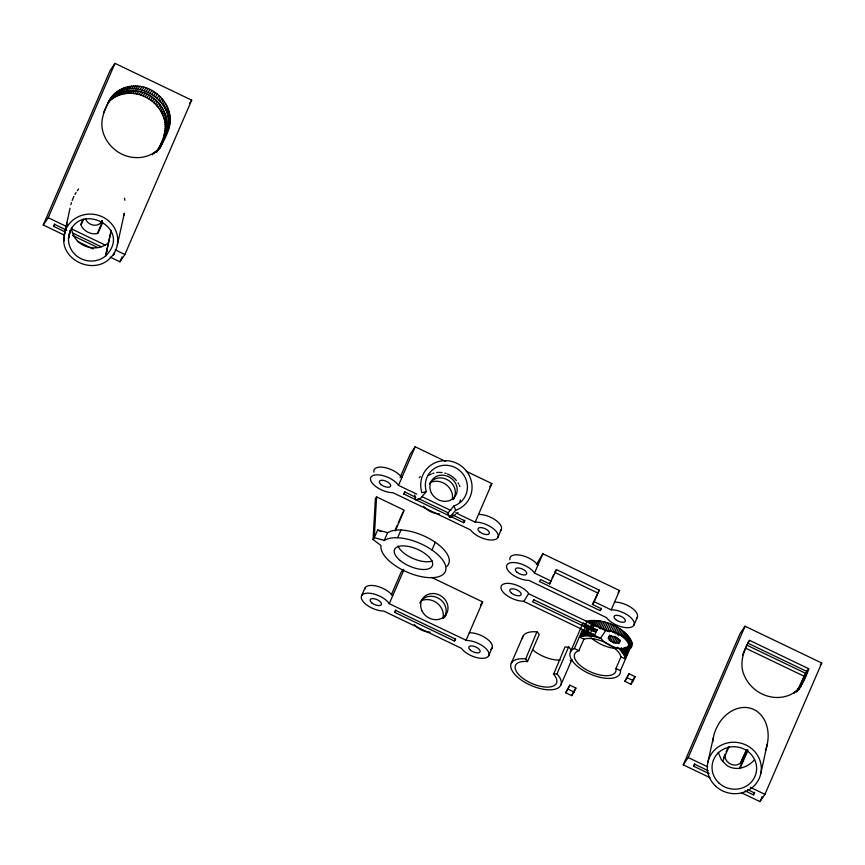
<?xml version="1.0" encoding="UTF-8"?>
<svg xmlns="http://www.w3.org/2000/svg" width="865" height="865" viewBox="0 0 865 865"><rect width="100%" height="100%" fill="white"/><g stroke="black" fill="none" stroke-linecap="round" stroke-linejoin="round"><path stroke-width="1.3" d="M108.385 101.854C118.332 87.971 139.524 87.495 152.456 97.367C159.322 102.275 164.512 109.628 166.372 117.9C169.226 130.074 162.825 142.044 156.641 152.078C162.534 141.611 168.307 128.712 163.377 116.689C160.695 109.336 155.408 103.054 148.823 98.88C136.411 90.63 117.683 91.16 107.725 103.065M168.718 128.939L166.869 131.664C178.806 99.28 127.523 71.622 108.612 101.594C116.678 85.116 139.384 81.613 153.808 91.582C160.977 96.123 166.599 103.184 168.999 111.358C172.946 123.587 166.631 136.075 160.555 146.38C150.607 160.263 129.415 160.739 116.483 150.878C109.628 145.958 104.427 138.605 102.567 130.334C99.713 118.613 105.887 107.119 111.52 97.28M63.978 236.134A27.064 25.658 12.4 0 1 102.481 216.888A27.064 25.658 12.4 0 1 110.05 258.235C93.571 275.384 60.182 260.116 63.978 236.134L70.033 208.26M66.681 226.327L66.875 222.975M68.508 238.318C73.968 198.507 134.843 227.117 105.519 256.062A22.339 21.182 12.4 0 1 81.115 258.743A22.339 21.182 12.4 0 1 68.508 238.318L70.249 230.414L68.508 238.156M373.064 539.522L374.275 537.727L384.493 540.398A34.795 15.743 23.4 0 1 438.252 555.038A34.795 15.743 23.4 0 1 423.363 577.02A34.795 15.743 23.4 0 1 381 545.556L373.064 539.522L375.378 498.694L376.589 496.91L404.247 510.166L395.219 531.045M376.589 496.91L374.275 537.727L377.616 530.018L387.834 532.678A34.795 15.743 23.4 0 1 430.705 539.382A34.795 15.743 23.4 0 1 446.61 566.575M712.641 742.051L713.798 735.51A53.749 47.759 34.1 0 1 719.085 723.291C725.432 712.89 738.115 704.737 750.571 708.273A19.235 17.095 34.1 0 1 756.918 711.311C767.028 718.534 769.785 732.417 767.309 744.008L760.854 773.299M63.815 237.81L66.724 224.651M63.772 239.497L64.356 236.859M63.848 241.173L64.432 238.545M105.519 256.062L111.196 230.317M105.638 255.964L111.034 231.485M106.828 251.726L107.401 249.098M117.305 245.152L124.333 213.277L123.836 215.45M707.797 762.627L713.301 737.683M767.309 744.008L766.812 746.181A53.749 47.759 34.1 0 1 765.471 750.442M63.945 234.945L43.25 225.019L110.039 70.681L114.991 63.372L191.684 100.156L124.895 254.505L119.943 261.803L110.212 257.132M43.25 225.019L48.202 217.721L114.991 63.372M65.491 232.079L53.522 226.338L54.592 223.873M103.562 112.72L107.141 104.449M101.583 220.899L100.535 223.311L101.756 221.505M97.183 233.68L102.438 221.548M102.708 222.456L97.972 233.388L95.237 233.853A14.143 12.564 34.1 0 1 82.51 227.776L81.007 225.246L83.667 219.137M114.44 252.569L113.369 255.045L114.634 253.186M159.322 148.856L168.405 127.869M160.047 148.229L167.529 130.939M119.943 261.803L122.084 256.862M400.073 477.556L410.226 454.093L415.178 446.794L445.616 461.391M416.746 494.131L398.484 485.373L415.178 446.794M452.936 515.097L464.905 520.838L463.651 522.698L403.793 494.002L404.842 491.59M384.147 540.657L387.488 532.948M361.592 595.79L364.933 588.07M395.597 529.153L397.186 525.466M398.257 523.011L403.036 511.961M397.641 537.738L400.982 530.018M391.402 594.655L401.014 572.435L403.144 569.3M389.272 603.716L388.969 603.24A15.559 7.039 23.4 0 0 369.031 593.185A15.559 7.039 23.4 0 0 363.246 601.726A15.559 7.039 23.4 0 0 383.682 611.036L461.326 648.263A15.559 7.039 23.4 0 0 481.264 658.319A15.559 7.039 23.4 0 0 487.049 649.788A15.559 7.039 23.4 0 0 466.603 640.478L389.272 603.716L403.836 570.067M394.591 612.334L395.846 610.474L455.704 639.17L454.439 641.041L394.591 612.334L395.629 609.922M431.97 549.999L435.3 542.279M463.651 522.698L464.689 520.287M455.693 512.815L475.177 522.157L491.871 483.578L466.311 471.317M497.905 537.392L501.246 529.672M454.439 641.041L455.477 638.63M465.965 640.489L482.67 601.91L431.538 577.388M488.703 655.724L492.044 648.004M536.408 564.564L542.863 553.784L619.556 590.557L611.209 609.857L594.255 601.726L592.428 604.419L601.359 608.744L600.094 610.604L539.403 581.496L540.668 579.637L549.643 583.897L556.476 569.624L599.261 590.146L594.255 601.726M551.459 581.204L534.505 573.073L542.863 553.784M511.28 663.304L522.968 636.294M549.643 583.897L551.146 580.426M552.14 578.112L553.643 574.63M537.403 631.904L539.198 634.575L527.509 661.584L525.715 658.914L536.906 631.85A27.064 12.24 23.4 0 0 522.406 638.651M527.509 661.584L527.099 661.541A22.349 10.11 23.4 0 0 517.529 673.186A22.349 10.11 23.4 0 0 546.55 687.102A22.349 10.11 23.4 0 0 553.589 674.246L565.029 646.955L568.986 647.236A27.064 12.24 23.4 0 1 571.246 650.264M553.341 673.965L556.952 673.878L568.64 646.869M570.457 651.896L582.145 624.887M592.428 604.419L599.261 590.146M586.07 621.502C603.143 617.805 625.665 626.736 632.153 643.603L620.465 670.613A27.064 12.24 23.4 0 1 588.222 673.143A27.064 12.24 23.4 0 1 574.382 648.512L582.48 629.817M584.016 626.249L585.043 623.881M607.111 643.376A22.339 10.11 23.4 0 0 583.929 639.116L579.399 636.943L580.383 636.575L583.464 629.45M584.491 627.082L587.065 621.146M580.383 636.575L581.453 636.283L586.589 624.411M560.747 685.242L571.906 659.465M581.453 636.283L582.61 636.045L585.173 630.109M586.2 627.731L587.238 625.363M588.265 622.984L589.292 620.616M582.61 636.045L583.832 635.883L588.46 625.19M589.487 622.822L590.514 620.443M583.832 635.883L585.129 635.775L589.249 626.282M590.276 623.903L591.811 620.346M620.465 670.613L615.923 668.44A22.349 10.11 23.4 0 1 589.433 671.348A22.349 10.11 23.4 0 1 578.826 650.718L583.929 639.116M585.129 635.775L586.492 635.743L593.174 620.302M586.492 635.743L587.919 635.775L589.454 632.207M590.481 629.839L594.601 620.335M600.094 610.604L601.121 608.236M587.919 635.775L589.389 635.872L596.072 620.432M565.71 692.757L569.862 685.177L575.895 688.075L574.155 692.087L571.733 695.644L565.71 692.757L569.862 685.177M589.389 635.872L590.914 636.034L591.941 633.656M592.968 631.288L593.995 628.909M595.023 626.53L597.585 620.594M590.914 636.034L592.471 636.262L593.498 633.883M594.525 631.515L595.553 629.136M596.58 626.768L599.153 620.832M592.471 636.262L594.06 636.554L597.142 629.428M598.169 627.06L600.743 621.124M599.283 628.596L602.364 621.481M571.733 695.644L573.473 691.632M600.916 629.017L603.997 621.892M602.57 629.493L605.651 622.368M604.224 630.034L607.306 622.908M605.878 630.617L608.96 623.503M607.522 631.266L610.604 624.141M609.155 631.958L612.236 624.833M608.192 638.64L609.728 635.072M611.274 631.515L613.836 625.579M609.252 640.608L611.306 635.862M612.852 632.304L615.415 626.368M610.787 641.441L612.842 636.683M614.388 633.126L616.961 627.19M612.29 642.295L614.853 636.359M615.88 633.991L618.453 628.055M613.739 643.192L616.302 637.256M617.329 634.888L619.902 628.952M615.642 642.933L617.697 638.186M618.724 635.807L621.297 629.871M617.48 642.695L619.026 639.138M620.562 635.57L622.616 630.823M618.745 643.668L620.291 640.111M621.827 636.543L623.881 631.796M623.016 637.537L625.071 632.791M624.13 638.543L626.184 633.796M608.376 644.057A22.339 10.11 23.4 0 1 620.94 656.859L625.471 659.033L624.292 655.281L620.529 650.242L621.557 647.863M625.157 639.549L627.212 634.802M621.47 651.259L622.497 648.88M626.098 640.576L628.152 635.818M633.937 625.081L637.278 617.372M622.324 652.275L624.379 647.528M626.952 641.592L629.006 636.835M615.945 668.515L620.94 656.859M623.081 653.291L625.654 647.344M627.709 642.598L629.763 637.851M623.741 654.286L626.822 647.171M628.358 643.603L630.423 638.857M624.292 655.281L630.974 639.851M624.746 656.254L631.428 640.824M625.092 657.205L631.774 641.776M625.341 658.135L632.023 642.706M624.876 681.35L629.028 673.77L635.061 676.657L633.321 680.668L630.909 684.237L624.876 681.35L629.028 673.77M630.909 684.237L632.207 681.231M710.057 777.689L683.274 764.844L740.105 633.526L745.057 626.228L821.75 663.012L764.93 794.319L759.978 801.628L741.716 792.87M683.274 764.844L688.226 757.535L745.057 626.228M709.105 773.624L693.546 766.163L694.617 763.687M742.57 654.902L746.657 645.452M749.533 640.36C743.446 650.902 738.807 664.298 744.516 676.019C747.955 683.869 754.366 690.292 762.076 693.99C769.591 697.601 778.457 698.606 786.48 696.141C798.968 692.843 805.25 680.095 808.743 668.764L749.533 640.36L747.684 643.084L806.894 671.478L808.743 668.764M746.3 749.869L740.559 763.135L747.101 749.566M739.316 768.639L747.209 750.442M740.105 768.347L747.998 750.15M805.607 673.327L796.676 691.903L799.465 687.513L805.607 673.327L746.387 644.933M745.014 790.848L753.393 794.859L754.464 792.383M798.957 689.567L807.002 670.981M799.465 687.513L797.552 690.432L800.763 685.664L806.894 671.478M800.222 687.707L807.726 670.364M759.978 801.628L762.119 796.665M80.759 224.305L82.878 219.418M723.443 758.021L725.032 754.356M726.092 751.912L728.222 747.025M722.632 761.405L729 746.744M157.419 150.953L158.49 149.364M159.441 147.688L157.527 150.618L162.577 143.125M797.443 690.767L798.514 689.178M107.66 103.259L109.574 100.34M110.861 98.491L112.71 95.777M109.022 101.638L110.871 98.924M112.158 97.075L114.007 94.35M110.417 100.318L112.266 97.594M113.564 95.745L115.402 93.031M111.92 99.086L113.769 96.372M115.056 94.523L116.905 91.798M113.51 97.972L115.359 95.247M116.645 93.398L118.494 90.684M115.186 96.956L117.034 94.242M118.321 92.393L120.17 89.668M116.937 96.069L118.786 93.344M120.073 91.495L121.922 88.781M118.765 95.291L120.603 92.566M121.9 90.728L123.738 88.003M120.646 94.642L122.495 91.917M123.782 90.068L125.63 87.343M122.581 94.112L124.43 91.387M125.728 89.538L127.566 86.814M124.571 93.712L126.42 90.987M127.706 89.138L129.555 86.413M126.593 93.431L128.442 90.717M129.739 88.868L131.577 86.143M128.647 93.29L130.496 90.566M131.783 88.727L133.632 86.003M130.723 93.279L132.561 90.555M133.859 88.717L135.708 85.992M132.81 93.398L134.648 90.674M135.946 88.835L137.784 86.111M134.897 93.647L136.735 90.922M138.032 89.084L139.871 86.359M136.973 94.025L138.822 91.301M140.108 89.452L141.957 86.738M139.038 94.534L140.876 91.809M142.174 89.96L144.022 87.246M141.082 95.161L142.92 92.436M144.217 90.598L146.055 87.873M53.522 226.338L54.776 224.478L66.746 230.22M143.082 95.918L144.931 93.193M146.217 91.344L148.066 88.63M145.05 96.783L146.899 94.069M148.185 92.22L150.034 89.495M146.963 97.777L148.812 95.053M150.099 93.204L151.948 90.49M148.823 98.88L150.661 96.156M151.959 94.307L153.808 91.582M150.618 100.081L152.456 97.367M153.754 95.518L155.592 92.793M152.327 101.389L154.175 98.664M155.473 96.826L157.311 94.101M153.97 102.794L155.808 100.07M157.106 98.232L158.944 95.507M155.516 104.287L157.354 101.573M158.652 99.724L160.501 96.999M156.965 105.865L158.814 103.14M160.101 101.302L161.95 98.578M158.317 107.52L160.166 104.795M161.452 102.957L163.301 100.232M159.56 109.25L161.409 106.525M162.707 104.676L164.545 101.951M160.695 111.034L162.544 108.309M163.831 106.46L165.68 103.746M161.712 112.872L163.561 110.147M164.847 108.309L166.696 105.584M162.609 114.764L164.447 112.039M165.745 110.19L167.594 107.465M163.377 116.689L165.215 113.964M166.513 112.115L168.361 109.401M164.015 118.646L165.864 115.921M167.15 114.072L168.999 111.358M164.523 120.624L166.372 117.9M167.659 116.051L169.508 113.337M164.901 122.614L166.74 119.889M168.037 118.051L169.886 115.326M165.139 124.614L166.988 121.889M168.275 120.04L170.124 117.326M165.247 126.604L167.086 123.89M168.383 122.041L170.232 119.316M165.215 128.593L167.053 125.868M168.351 124.019L170.2 121.295M165.042 130.55L166.891 127.825M168.188 125.987L170.027 123.263M164.739 132.486L166.588 129.761M167.875 127.912L169.724 125.198M164.307 134.378L166.145 131.653M167.442 129.815L169.281 127.09M163.734 136.227L165.572 133.513M152.359 154.803L153.592 152.986M153.948 153.678L155.181 151.862M156.23 152.035L158.079 149.31M189.565 103.292L191.684 100.156M158.706 149.104L161.625 144.79M403.793 494.002L405.058 492.142L415.827 497.31M489.752 486.703L491.871 483.578M480.54 605.035L482.67 601.91M523.995 601.207L528.645 593.433A15.559 7.039 23.4 0 0 508.707 583.378A15.559 7.039 23.4 0 0 502.922 591.909A15.559 7.039 23.4 0 0 523.368 601.218L601.002 638.457A15.559 7.039 23.4 0 0 620.94 648.512A15.559 7.039 23.4 0 0 626.725 639.981A15.559 7.039 23.4 0 0 606.289 630.672L528.947 593.898M556.476 569.624L554.649 572.316L597.434 592.839M618.14 592.655L619.556 590.557M600.699 637.992L605.651 630.682M574.079 690.746L575.895 688.075M632.639 680.225L635.061 676.657M693.546 766.163L694.811 764.303L707.97 770.618M793.973 693.503L795.205 691.686M796.254 691.859L798.103 689.135M800.763 685.664L802.601 682.939M798.741 688.929L801.65 684.615M820.334 665.099L821.75 663.012M753.393 794.859L754.658 793L747.479 789.561M77.331 190.733L78.639 188.992M455.433 514.48A26.123 25.031 40.5 0 1 449.551 517.421L447.875 513.064L453.984 505.917A21.409 20.511 40.5 0 0 466.159 479.837A21.409 20.511 40.5 0 0 439.647 466.084A21.409 20.511 40.5 0 0 426.315 491.558L420.206 498.705L415.784 499.905A26.123 25.031 40.5 0 1 414.757 494.975M449.551 517.421L455.66 510.274A26.123 25.031 40.5 0 0 470.517 478.453A26.123 25.031 40.5 0 0 438.155 461.661A26.123 25.031 40.5 0 0 421.893 492.758L426.315 491.558M754.583 759.643C749.101 765.957 740.202 770.174 731.833 767.742A15.884 14.11 34.1 0 1 726.589 765.233L721.378 759.784L718.188 752.323M478.518 514.437L479.156 514.426A15.559 7.039 23.4 0 1 496.445 520.752A15.559 7.039 23.4 0 1 500.37 530.786M475.177 522.157L475.815 522.146A15.559 7.039 23.4 0 1 496.25 531.456A15.559 7.039 23.4 0 1 490.466 539.987A15.559 7.039 23.4 0 1 470.528 529.931L392.894 492.704A15.559 7.039 23.4 0 1 372.447 483.394A15.559 7.039 23.4 0 1 378.232 474.853A15.559 7.039 23.4 0 1 398.17 484.908L398.484 485.373M614.55 602.137L615.188 602.126A15.559 7.039 23.4 0 1 632.477 608.452A15.559 7.039 23.4 0 1 636.402 618.486M611.209 609.857L611.847 609.836A15.559 7.039 23.4 0 1 632.283 619.145A15.559 7.039 23.4 0 1 626.498 627.687A15.559 7.039 23.4 0 1 606.56 617.632L528.926 580.393A15.559 7.039 23.4 0 1 508.479 571.084A15.559 7.039 23.4 0 1 514.264 562.553A15.559 7.039 23.4 0 1 534.202 572.608L534.505 573.073M469.306 632.78L469.944 632.758A15.559 7.039 23.4 0 1 487.601 639.365A15.559 7.039 23.4 0 1 490.758 649.431M615.934 648.599C606.787 647.636 597.899 643.765 591.033 637.646M525.715 658.914L525.217 658.86A27.064 12.24 23.4 0 0 513.626 672.959A27.064 12.24 23.4 0 0 548.778 689.816A27.064 12.24 23.4 0 0 557.298 674.246L556.952 673.878M594.06 636.554L600.624 638.338M48.202 217.721L66.464 226.479M71.33 228.814L105.422 245.163M115.164 249.834L124.895 254.505M72.736 233.085L101.465 246.871M72.671 235.529L97.81 247.585M77.342 241.367L93.16 248.958M745.76 648.231L803.758 676.052M421.612 496.467L450.827 510.48M418.228 498.456L448.146 512.804M377.616 530.018L381.065 531.672M574.382 648.512L578.923 650.685M627.298 677.782L633.321 680.668M568.132 689.189L574.155 692.087M688.226 757.535L707.711 766.877M750.312 787.312L764.93 794.319M617.199 647.236L620.529 650.242M537.846 565.353L537.543 564.888A15.559 7.039 23.4 0 0 520.395 555.179A15.559 7.039 23.4 0 0 509.928 559.806M401.814 477.664L401.511 477.188A15.559 7.039 23.4 0 0 384.374 467.478A15.559 7.039 23.4 0 0 373.896 472.106M392.613 595.996L392.299 595.52A15.559 7.039 23.4 0 0 376.08 586.005A15.559 7.039 23.4 0 0 364.598 589.422M453.984 505.917L455.66 510.274M124.56 198.236L124.884 200.302M742.397 760.422A9.429 8.38 34.1 0 1 731.714 764.541A9.429 8.38 34.1 0 1 724.87 754.421M102.373 220.597A9.429 8.38 34.1 0 1 94.058 225.224A9.429 8.38 34.1 0 1 85.538 219.115M70.822 204.778A53.749 47.759 34.1 0 1 71.438 202.637M72.163 200.518A53.749 47.759 34.1 0 1 73.936 196.42M74.974 194.452A53.749 47.759 34.1 0 1 76.109 192.56M108.417 242.903A22.339 21.182 12.4 0 1 85.203 246.114A22.339 21.182 12.4 0 1 71.438 227.625M632.153 643.603A27.064 12.24 23.4 0 1 630.088 648.761M581.842 625.633A27.064 12.24 23.4 0 1 583.659 622.941M458.007 512.448A26.123 25.031 40.5 0 1 456.752 513.507M419.266 477.783A26.123 25.031 40.5 0 1 420.271 476.485M428.997 475.199A21.409 20.511 40.5 0 1 431.408 473.988M432.673 473.501A21.409 20.511 40.5 0 1 433.971 473.112M436.641 472.571A21.409 20.511 40.5 0 1 442.134 472.571M444.848 473.101A21.409 20.511 40.5 0 1 446.178 473.49M447.486 473.977A21.409 20.511 40.5 0 1 456.406 480.551M458.028 482.821A21.409 20.511 40.5 0 1 458.731 484.032M459.347 485.276A21.409 20.511 40.5 0 1 459.888 486.552M460.461 499.992A21.409 20.511 40.5 0 1 459.52 502.511M439.398 513.842A19.992 17.765 34.1 0 1 423.504 506.22M429.418 483.968A14.143 12.564 34.1 0 1 429.84 483.265M430.316 482.584A14.143 12.564 34.1 0 1 449.259 480.929A14.143 12.564 34.1 0 1 453.087 499.354M454.33 498.164A15.278 13.57 34.1 0 1 453.152 499.494M430.435 482.421A15.278 13.57 34.1 0 1 446.416 484.854A15.278 13.57 34.1 0 1 452.276 499.635M570.922 660.179A27.064 12.24 23.4 0 1 570.208 660.719M560.142 660.082A22.349 10.11 23.4 0 1 532.678 649.799M432.295 560.985A20.555 9.299 23.4 0 1 412.843 558.412A20.555 9.299 23.4 0 1 398.008 545.934M430.186 632.185A19.992 17.765 34.1 0 1 414.292 624.552M420.639 601.597A14.143 12.564 34.1 0 1 440.047 599.261A14.143 12.564 34.1 0 1 443.356 618.324M419.849 603.046A14.143 12.564 34.1 0 1 420.217 602.299M446.091 615.004A15.278 13.57 34.1 0 1 444.556 617.178M421.223 600.753A15.278 13.57 34.1 0 1 437.203 603.186A15.278 13.57 34.1 0 1 443.064 617.967M533.856 599.813L532.548 601.748L595.79 632.077L597.099 630.142L533.856 599.813M715.42 785.928A27.064 25.658 12.4 0 0 760.465 774.943A27.064 25.658 12.4 0 0 727.076 743.035A27.064 25.658 12.4 0 0 715.42 785.928M718.718 782.803A22.349 21.193 12.4 0 0 755.913 773.721A22.349 21.193 12.4 0 0 728.341 747.382A22.349 21.193 12.4 0 0 718.718 782.803M479.675 531.867A6.131 2.768 23.4 0 0 489.244 533.662A6.131 2.768 23.4 0 0 482.151 527.715A6.131 2.768 23.4 0 0 479.675 531.867M431.3 492.758A14.143 12.564 34.1 0 0 454.925 496.629A14.143 12.564 34.1 0 0 444.394 475.361A14.143 12.564 34.1 0 0 431.3 492.758M381.011 484.551A6.131 2.768 23.4 0 0 390.569 486.335A6.131 2.768 23.4 0 0 383.476 480.389A6.131 2.768 23.4 0 0 381.011 484.551M400.16 560.498A20.555 9.299 23.4 0 0 432.111 566.229A20.555 9.299 23.4 0 0 408.01 546.356A20.555 9.299 23.4 0 0 400.16 560.498M517.032 572.252A6.131 2.768 23.4 0 0 526.601 574.036A6.131 2.768 23.4 0 0 519.497 568.089A6.131 2.768 23.4 0 0 517.032 572.252M615.707 619.567A6.131 2.768 23.4 0 0 625.276 621.351A6.131 2.768 23.4 0 0 618.172 615.415A6.131 2.768 23.4 0 0 615.707 619.567M470.474 650.21A6.131 2.768 23.4 0 0 480.032 651.994A6.131 2.768 23.4 0 0 472.939 646.047A6.131 2.768 23.4 0 0 470.474 650.21M422.098 611.09A14.143 12.564 34.1 0 0 445.724 614.972A14.143 12.564 34.1 0 0 435.192 593.693A14.143 12.564 34.1 0 0 422.098 611.09M371.799 602.883A6.131 2.768 23.4 0 0 381.357 604.667A6.131 2.768 23.4 0 0 374.264 598.731A6.131 2.768 23.4 0 0 371.799 602.883M511.475 593.076A6.131 2.768 23.4 0 0 521.044 594.861A6.131 2.768 23.4 0 0 513.94 588.914A6.131 2.768 23.4 0 0 511.475 593.076M610.149 640.392A6.131 2.768 23.4 0 0 619.718 642.187A6.131 2.768 23.4 0 0 612.615 636.24A6.131 2.768 23.4 0 0 610.149 640.392"/></g></svg>
